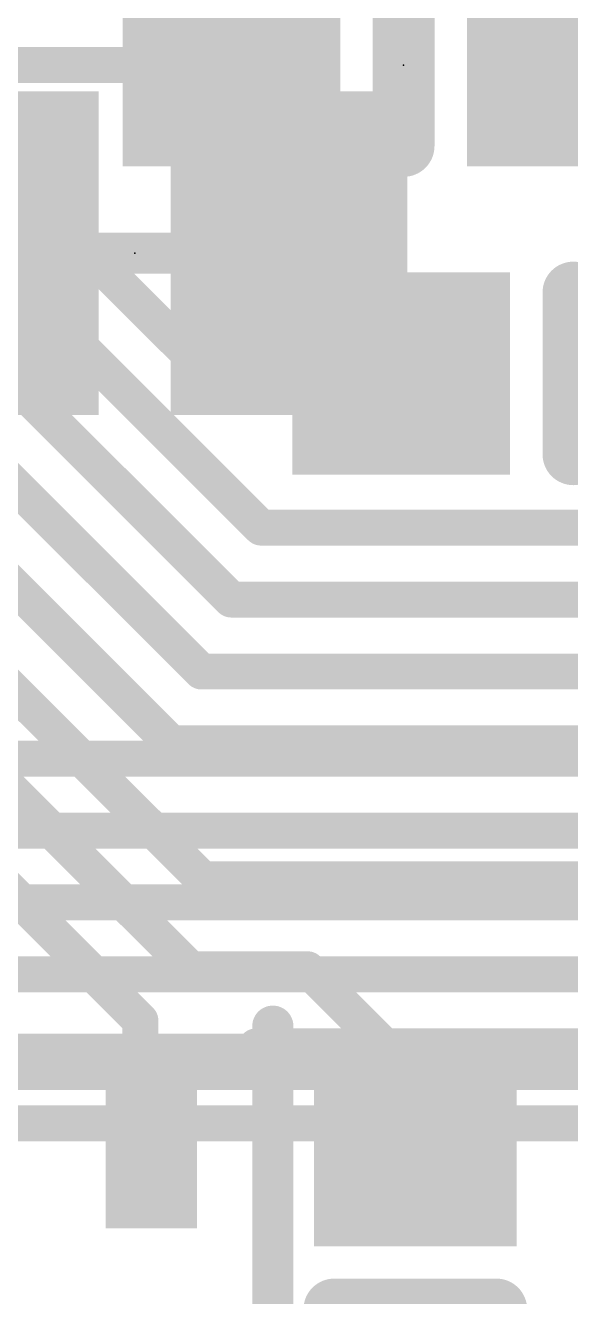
# Model space of a CAD drawing. Extents: x -9.9 to 44.1, y -5.1 to 53.3.
# Drawn here: x 28.9 to 31.59, y 28.86 to 35.14 of the extents above; entities that cross this region are included whole.
import ezdxf

# ---------------------------------------------------------------- set-up
doc = ezdxf.new("R2010")
doc.units = 0
for name, color, linetype in [('1', 12, 'CONTINUOUS'), ('16', 132, 'CONTINUOUS'), ('21', 40, 'CONTINUOUS'), ('23', 40, 'CONTINUOUS'), ('24', 53, 'CONTINUOUS'), ('31', 253, 'CONTINUOUS')]:
    doc.layers.add(name, color=color, linetype=linetype)

# ---------------------------------------------------------------- blocks, each defined once
blk = doc.blocks.new('RECT')
blk.add_solid([(-0.5, -0.5), (0.5, -0.5), (-0.5, 0.5), (0.5, 0.5)])

msp = doc.modelspace()

# ---------------------------------------------------------------- linework, layer by layer
at = {"layer": '1', "const_width": 0.1778}
for points in [[(29.8006, 33.425), (27.9704, 35.2552)], [(29.914, 34.949), (28.7795, 34.949)], [(32.4572, 34.949), (31.614, 34.949)], [(27.8231, 34.8996), (30.0597, 32.663)], [(27.6758, 34.544), (29.9124, 32.3074)], [(27.5285, 34.1884), (29.7651, 31.9518)], [(27.3812, 33.8328), (29.6178, 31.5962)], [(27.2186, 33.4772), (29.7713, 30.9245)], [(30.7522, 33.425), (29.8006, 33.425)], [(27.0713, 33.1216), (29.7129, 30.48)], [(26.924, 32.766), (29.464, 30.226)], [(30.0597, 32.663), (33.2074, 32.663)], [(29.9124, 32.3074), (33.0601, 32.3074)], [(29.7651, 31.9518), (32.9128, 31.9518)], [(29.6178, 31.5962), (32.7655, 31.5962)], [(29.7713, 30.9245), (32.0225, 30.9245)], [(29.7129, 30.48), (30.2895, 30.48)], [(30.2895, 30.48), (30.8215, 29.948)], [(29.464, 30.226), (29.464, 29.703)], [(38.989, 29.972), (0, 29.972)], [(30.8215, 29.948), (30.8215, 29.649)], [(29.464, 29.703), (29.518, 29.649)]]:
    msp.add_lwpolyline(points, dxfattribs=at)
at = {"layer": '1', "const_width": 0.0889}
for points in [[(29.914, 34.9046, 1), (29.914, 34.9935)], [(31.614, 34.9935, 1), (31.614, 34.9046)], [(29.8006, 33.4695, 1), (29.8006, 33.3806)], [(29.7692, 33.3936, 1), (29.832, 33.4564)], [(30.7522, 33.3806, 1), (30.7522, 33.4695)], [(30.0597, 32.7075, 1), (30.0597, 32.6186)], [(30.0283, 32.6316, 1), (30.0911, 32.6944)], [(29.9124, 32.3518, 1), (29.9124, 32.263)], [(29.881, 32.276, 1), (29.9438, 32.3388)], [(29.7651, 31.9963, 1), (29.7651, 31.9074)], [(29.7337, 31.9204, 1), (29.7965, 31.9832)], [(29.6178, 31.6407, 1), (29.6178, 31.5518)], [(29.5864, 31.5648, 1), (29.6492, 31.6276)], [(29.7713, 30.969, 1), (29.7713, 30.8801)], [(29.7399, 30.8931, 1), (29.8027, 30.9559)], [(29.7129, 30.5245, 1), (29.7129, 30.4355)], [(29.6815, 30.4486, 1), (29.7443, 30.5114)], [(30.3209, 30.5114, 1), (30.2581, 30.4486)], [(30.2895, 30.4355, 1), (30.2895, 30.5245)], [(29.5085, 30.226, 1), (29.4196, 30.226)], [(29.4326, 30.1946, 1), (29.4954, 30.2574)], [(30.866, 29.948, 1), (30.777, 29.948)], [(30.7901, 29.9166, 1), (30.8529, 29.9794)], [(29.4954, 29.7344, 1), (29.4326, 29.6716)], [(29.4196, 29.703, 1), (29.5085, 29.703)], [(29.4866, 29.6176, 1), (29.5494, 29.6804)], [(30.777, 29.649, 1), (30.866, 29.649)]]:
    msp.add_lwpolyline(points, format="xyb", dxfattribs=at)
at = {"layer": '16', "const_width": 0.1778}
for points in [[(22.3646, 31.5214), (34.2391, 31.5214)], [(34.0918, 31.1658), (22.2173, 31.1658)], [(22.07, 30.8102), (33.9445, 30.8102)], [(33.7972, 30.4546), (21.9227, 30.4546)], [(21.8008, 30.0736), (30.0101, 30.0736)], [(30.0101, 30.0736), (30.0355, 30.099)], [(30.0355, 30.099), (33.6499, 30.099)], [(38.989, 29.972), (0, 29.972)], [(33.528, 29.718), (21.6535, 29.718)]]:
    msp.add_lwpolyline(points, dxfattribs=at)
at = {"layer": '16', "const_width": 0.0889}
for points in [[(30.0355, 30.1435, 1), (30.0355, 30.0545)], [(30.0669, 30.0676, 1), (30.0041, 30.1304)], [(30.0101, 30.0292, 1), (30.0101, 30.1181)], [(29.9787, 30.105, 1), (30.0415, 30.0422)]]:
    msp.add_lwpolyline(points, format="xyb", dxfattribs=at)
at = {"layer": '21'}
for points, const_width in [([(30.764, 35.349), (30.764, 34.549)], 0.3048), ([(31.6022, 33.825), (31.6022, 33.025)], 0.3048), ([(30.118, 30.199), (30.118, 27.399)], 0.2032), ([(31.2215, 28.799), (30.4215, 28.799)], 0.3048)]:
    msp.add_lwpolyline(points, dxfattribs=dict(at, const_width=const_width))
for points, const_width in [([(30.6878, 34.549, 1), (30.8402, 34.549)], 0.1524), ([(31.6784, 33.825, 1), (31.526, 33.825)], 0.1524), ([(31.526, 33.025, 1), (31.6784, 33.025)], 0.1524), ([(30.1688, 30.199, 1), (30.0672, 30.199)], 0.1016), ([(30.4215, 28.8752, 1), (30.4215, 28.7228)], 0.1524), ([(31.2215, 28.7228, 1), (31.2215, 28.8752)], 0.1524)]:
    msp.add_lwpolyline(points, format="xyb", dxfattribs=dict(at, const_width=const_width))
at = {"layer": '23'}
msp.add_point((30.764, 34.949), dxfattribs=at)
at = {"layer": '24'}
msp.add_point((29.436, 34.019), dxfattribs=at)

# ---------------------------------------------------------------- block references
at = {"layer": '1', "xscale": 1.075}
for p in [(29.914, 34.949), (31.614, 34.949), (30.7522, 33.425)]:
    msp.add_blockref('RECT', p, dxfattribs=at)
at = {"layer": '1', "xscale": 1.075, "rotation": 270}
msp.add_blockref('RECT', (30.8215, 29.649), dxfattribs=at)
at = {"layer": '1', "xscale": 0.45, "yscale": 0.9, "rotation": 180}
msp.add_blockref('RECT', (29.518, 29.649), dxfattribs=at)
at = {"layer": '16', "xscale": 1.1684, "yscale": 1.6002}
for p in [(28.674, 34.019), (30.198, 34.019)]:
    msp.add_blockref('RECT', p, dxfattribs=at)
at = {"layer": '16', "xscale": 0.635, "yscale": 0.2032, "rotation": 180}
msp.add_blockref('RECT', (29.436, 34.019), dxfattribs=at)
at = {"layer": '31', "xscale": 1.075}
for p in [(29.914, 34.949), (31.614, 34.949), (30.7522, 33.425)]:
    msp.add_blockref('RECT', p, dxfattribs=at)
at = {"layer": '31', "xscale": 1.075, "rotation": 270}
msp.add_blockref('RECT', (30.8215, 29.649), dxfattribs=at)
at = {"layer": '31', "xscale": 0.45, "yscale": 0.9, "rotation": 180}
msp.add_blockref('RECT', (29.518, 29.649), dxfattribs=at)

doc.saveas('drawing.dxf')
